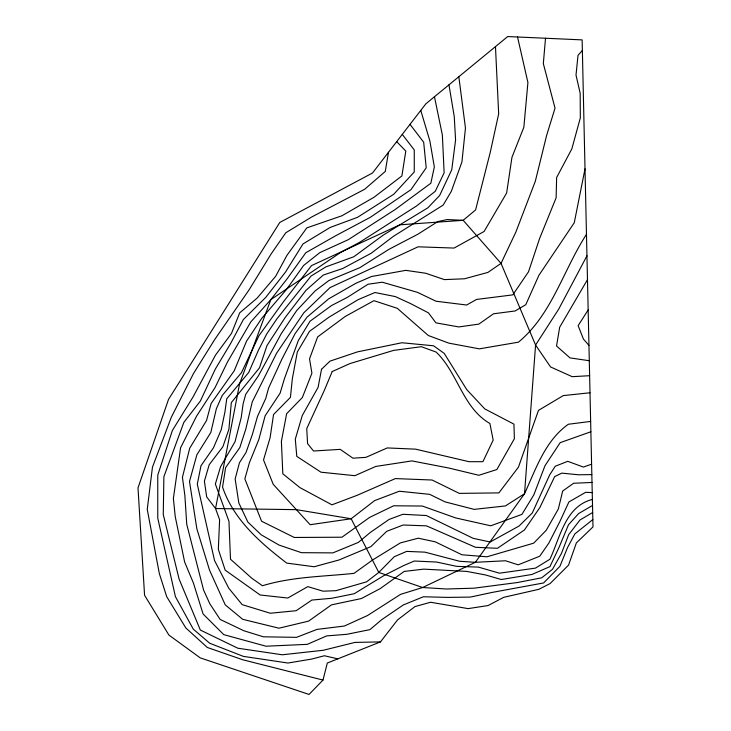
<?xml version="1.0" encoding="UTF-8"?>
<svg xmlns="http://www.w3.org/2000/svg" width="731" height="731" viewBox="0 0 731 731"><rect width="100%" height="100%" fill="white"/><g stroke="black" fill="none" stroke-linecap="round" stroke-linejoin="round"><path stroke-width="1.1" d="M545.509 38.25L543.334 63.606L555.03 108.161L546.614 135.473L535.32 181.251L515.821 232.175L501.037 263.379L487.897 272.416L464.487 278.785L444.366 279.607L425.68 273.239L405.769 270.36L371.476 276.528L355.869 283.299L328.566 298.906L307.002 317.181L295.096 333.601L281.755 359.469L268.606 388.015L265.737 398.486L257.522 416.35L252.387 434.415L246.027 452.48L239.457 462.75L235.144 478.969L238.836 502.992L247.873 522.089L261.223 534.818L279.078 545.088L301.464 552.682L332.879 552.883L358.336 542.411L370.453 532.351L389.13 519.421L402.891 514.286L426.301 515.519L473.112 538.308L490.154 542L519.101 525.991L532.241 513.052L549.694 474.867L555.24 466.241L567.759 461.316L583.365 467.063L591.598 464.194M388.472 152.295L385.283 171.447L364.632 189.283L311.433 217.134L285.775 232.778L271.064 254.059L249.161 289.741L214.731 339.495L193.45 373.605L171.237 417.419L152.459 467.173L147.251 509.352L159.34 573.579L166.723 596.715L185.848 627.975L207.302 647.465L242.756 659.773L323.001 680.077L327.314 663.035L380.495 641.891L397.536 619.915L414.989 606.575L430.586 602.262L468.16 608.621L488.08 605.542L503.686 597.337L538.793 589.323L550.087 583.576L568.563 565.1L576.366 542.923L592.996 526.905L582.132 39.885L507.725 36.55L425.835 103.839L372.518 172.991L279.79 222.443L168.523 399.391L138.004 487.869L144.574 595.272L168.907 635.065L200.203 657.863L309.039 694.45L323.001 680.077M585.01 168.861L574.274 222.717L538.911 275.295L525.772 304.708L515.127 310.967L493.535 313.782L478.832 324.116L458.803 326.931L435.959 322.864L428.448 312.85L410.292 303.456L395.27 296.576L374.93 292.51L358.035 299.701L328.932 317.227L309.524 331.307L297.325 351.967L292.318 378.877L290.435 397.344L273.54 414.55L270.095 437.714L263.525 459.927L273.23 484.342L310.154 524.712L351.145 518.763L374.619 500.616L399.345 491.223L429.7 494.357L445.033 501.868L474.136 509.379L505.432 505.934L524.52 493.727C536.006 468.818 544.97 440.903 568.334 424.254L590.648 421.431M586.956 255.832L558.74 309.076L535.576 345.059L524.52 493.727L475.369 562.294L422.628 587.514L400.533 594.376L367.529 615.529L344.356 626.038L317.007 629.4L296.53 637.35L263.398 636.811L243.862 630.752L220.15 619.44L209.916 603.943L203.583 590.072L186.743 524.328L184.861 495.371L182.43 477.316L189.713 448.222L206.544 420.471L211.131 403.494L234.167 370.891L246.557 341.121L261.643 318.488L286.57 289.394L303.676 265.417L319.84 252.615L348.267 239.686L395.005 209.642L430.842 183.243L434.342 166.942L429.901 141.074L420.773 110.399M586.472 234.359C563.318 269.958 552.097 314.321 518.443 342.172L479.326 348.851L448.807 343.131L428.293 335.492L397.289 308.308L373.916 300.679L345.297 316.422L317.638 336.927L309.524 358.866L311.909 373.175L302.369 397.5L286.634 413.719L281.389 441.387L282.815 473.816L299.984 487.65L331.947 504.819L357.221 495.28L395.38 478.586L432.112 480.02L459.296 493.379L498.889 492.895L518.443 467.146L538.473 410.383L563.272 395.599L590.008 392.775M587.486 279.653L559.681 327.223L556.547 346.001L570.006 357.898L589.296 360.73M588.163 309.953L578.139 325.66L583.457 339.12L588.948 345.379M582.369 50.476L578.011 55.318L576.01 75.101L580.167 93.23L580.341 117.846L571.843 148.877L556.638 177.514L556.127 197.799L539.652 238.352L528.504 271.813L512.787 294.876L476.539 299.445L466.652 305.019L435.978 301.218L417.474 292.345L382.24 282.203L368.049 284.231L347.262 297.416L331.545 305.531L309.999 321.247L298.339 340.509L284.396 378.786L280.083 393.232L265.134 415.793L258.792 439.623L249.417 462.686L244.858 478.906L261.579 521.24L294.282 537.468L341.934 537.212L369.566 517.438L393.644 505.779L422.29 506.035L455.751 517.95L490.729 525.799L521.907 514.396L533.822 494.878L544.979 465.729L560.184 442.657L590.876 431.765M592.832 519.558L574.877 533.895L567.558 547.528L559.909 566.324L543.608 582.954L492.265 592.393L470.353 597.09L447.509 597.401L423.413 596.77L403.384 604.912L381.792 619.614L369.904 629.629L346.741 634.325L326.711 635.888L307.312 644.34L266.002 646.213L223.759 634.636L203.099 613.985L193.404 583L184.641 562.038L175.248 516.662L173.375 498.505L180.575 447.811L196.529 416.204L215.06 387.585L227.478 361.982L250.797 321.932L270.826 299.628L287.301 278.584L305.805 252.734L335.209 236.003L370.443 217.244L411.005 189.612L426.21 167.81L423.678 142.216L410.018 124.352M592.677 512.486L579.966 520.015L568.654 534.699L561.509 553.294L552.49 569.321L541.708 577.81L517.457 582.525L474.081 588.181L446.33 588.994L422.628 587.514L378.795 572.428L351.145 518.763L296.375 509.644L215.544 508.557L206.681 496.897L204.397 481.181L209.212 464.706L222.9 446.705L228.904 429.252L231.334 402.58L259.487 367.821L266.989 345.535L285.236 317.4L306.024 290.271L323.257 275.066L342.775 268.478L371.165 253.264L393.479 236.277L443.16 205.1L451.274 191.412L461.919 162.008L465.464 128.044L458.83 76.728M592.521 505.468L578.623 513.555L568.517 524.73L559.069 547.309L549.959 566.607L531.958 574.456L501.292 579.528L485.576 574.968L466.817 571.423L423.724 569.138L404.206 571.423L380.129 588.656L361.37 598.543L331.454 604.875L308.646 621.103L278.986 628.203L242.738 619.331L225.249 604.875L209.532 570.153L196.858 528.833L189.503 481.437L196.858 454.819L210.802 432.514L216.376 408.684L222.206 395.498L241.468 372.691L258.957 335.684L283.299 301.967L311.57 265.572L399.866 224.819L427.809 207.86L439.614 195.552L451.758 169.775L455.577 140.005L454.253 116.558L448.953 84.842M592.384 499.437C565.301 506.19 560.147 537.605 549.895 559.252L535.448 568.124L499.447 573.195L478.412 567.11L456.61 566.351L436.59 562.038L414.276 561.024L403.631 565.584L384.113 575.471L354.206 593.727L331.646 598.287L311.872 600.06L296.156 610.705L270.306 613.245L242.162 604.628L228.73 588.144L214.539 560.522L197.297 484.269L200.961 465.802L213.434 447.847L221.246 429.718L224.91 412.083L226.738 398.779L248.686 372.508L258.5 350.048L266.651 334.085L276.958 318.789L311.059 276.044L325.862 266.897L353.795 256.755L383.236 235.135L399.866 224.819L463.18 220.314L475.607 209.916L490.309 152.121L498.67 113.853L495.472 46.62M589.625 375.707L572.19 376.675L550.598 366.971L535.576 345.059L501.037 263.379L463.18 220.314L447.217 219.556L437.832 221.575L417.812 234.258L389.166 249.207L359.762 267.71L328.941 280.503L315.052 290.984L296.731 310.52L281.234 333.692L258.472 375.716L245.671 394.438L243.112 403.868L241.23 417.474L235.026 441.725L220.479 466.917L215.362 484.023L228.967 521.34L230.493 559.215L251.775 578.212L262.42 585.75C292.135 576.686 323.385 576.604 354.023 573.36L372.746 559.891L400.369 542.914L418.278 538.199L435.256 541.835L461.928 554.774L486.983 556.794L533.667 543.17L546.221 530.295L558.329 509.014L562.696 491.013L573.607 483.264L592.009 482.451M380.495 641.891L354.891 642.421L323.367 650.261L282.257 654.784L237.831 648.214L200.349 630.058L179.104 579.062L163.26 514.542L163.881 476.676L183.837 422.408L200.312 401.118L215.27 369.182L230.731 343.323L243.405 319.493L265.719 297.444L285.483 272.096L302.981 243.953L330.101 227.478L357.477 217.345L393.726 194.272L414.258 171.968L414.258 149.919L402.278 134.394M591.827 474.602L578.44 474.784L561.81 473.121L554.665 476.612L539.862 507.542L524.392 530.002L497.445 548.296L475.497 547.291L426.438 525.845L403.156 525.013L386.69 531.327L370.891 546.633L339.12 559.937L314.175 566.753L286.735 563.098C260.309 542.758 233.637 519.768 222.562 487.129L225.605 467.612L239.805 447.591L245.881 428.832L252.222 401.959L276.556 353.292L303.749 312.886L330.028 287.603L418.077 246.813L454.061 248.065L484.105 231.48L506.638 192.984L511.956 157.311L523.853 127.267L527.919 82.521L517.53 36.989M592.229 492.603L585.632 492.328L568.901 501.959L559.782 521.733L548.88 543.032L539.752 556.209L518.206 564.825L505.532 560.768L475.369 562.294L459.653 561.28L424.93 552.152L406.674 551.393L394.256 556.72L378.795 572.428L366.624 581.812L335.949 590.685L323.029 591.187L307.815 586.627L287.795 598.031L260.163 594.988L225.185 570.153L218.341 549.365L219.602 519.704L215.544 508.557L239.54 383.976L270.826 299.628L340.719 252.387L359.734 242.253L416.515 206.005L435.274 191.303L444.137 172.799L442.365 135.025L434.461 96.748M337.832 658.85L324.418 655.753L311.653 659.07L287.941 663.035L243.386 656.383L209.715 643.243L193.267 629.126L175.422 596.633L157.768 518.197L157.768 475.086L172.342 430.532L192.874 397.262L215.462 355.175L231.48 333.409L239.686 312.877L257.138 298.093L275.624 276.336L286.908 255.393L306.828 227.88L341.934 215.764L373.97 197.288L401.895 175.933L405.796 151.089L396.686 141.64M321.521 369.283L318.104 387.329L302.278 415.528L295.297 439.139L296.786 456.372L320.964 472.199L354.837 475.689L375.78 466.442L411.918 460.905L449.081 468.087L478.851 475.278L496.852 469.54L514.368 438.728L513.957 424.154L484.781 408.903L466.78 389.641L444.22 353.393L433.574 345.79L401.895 342.748L357.532 351.867L329.964 361.151L321.521 369.283M332.203 371.549L324.4 390.226L306.746 428.622L307.568 443.616L313.526 451.009L340.217 449.364L352.945 458.191L365.875 457.368L387.229 447.929L415.564 449.154L468.946 461.681L482.908 461.681L493.178 440.126L489.889 423.496C462.522 407.679 457.953 372.837 436.096 352.04L421.312 346.704L393.598 350.396L350.067 363.535L332.203 371.549"/></g></svg>
